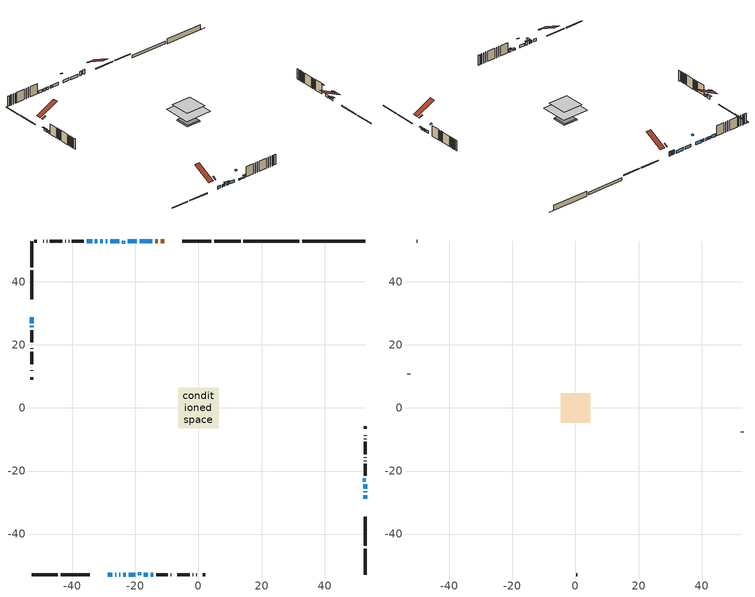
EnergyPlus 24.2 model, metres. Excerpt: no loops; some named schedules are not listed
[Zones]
conditioned space
 floor outside (Floor1 construction): -0.9,-0.9 -0.9,0.9 0.9,0.9 0.9,-0.9 z1.07
 floor adiabatic (Floor3 construction): -3.06,-3.06 -3.06,3.06 3.06,3.06 3.06,-3.06 z1.07
 floor adiabatic (AdiabaticFloorConstruction): -6.35,-6.35 -6.35,6.35 6.35,6.35 6.35,-6.35 z3.51
 floor foundation (Slab1 construction): -3.35,-3.35 -3.35,3.35 3.35,3.35 3.35,-3.35 z-1.37
 floor foundation (Slab2 construction): -3.06,-3.06 -3.06,3.06 3.06,3.06 3.06,-3.06 z-0.91
 wall outside (RimJoist1 construction): 13.35,53 4.98,53 / -53,-53 -44.64,-53 / -53,53 -53,44.64 / 53,-53 53,-44.64 z1.07:1.37
 wall outside (RimJoist2 construction): 4.06,53 -5.21,53 / -43.71,-53 -34.45,-53 / -53,43.71 -53,34.45 / 53,-43.71 53,-34.45 z1.07:1.37
 wall outside (AdiabaticWallConstruction 1): -10.91,53 -12,53 / -12.92,53 -13.75,53 z1.07:3.1
 wall outside (AdiabaticWallConstruction): 53,-28.74 53,-27.62 z1.07:1.93; -28.74,-53 -27.33,-53 / -26.4,-53 -26.1,-53 / 53,-26.7 53,-26.5 / 53,-25.57 53,-24.16 / -14.68,53 -18.61,53 / -19.53,53 -22.42,53 / -22.2,-53 -20.05,-53 / -53,26.04 -53,25.57 / -25.09,53 -27.98,53 / -28.9,53 -29.44,53 / -30.37,53 -31.16,53 / -32.09,53 -32.86,53 / -33.79,53 -35.49,53 z1.07:2.29; -53,28.74 -53,26.96 / -15.18,-53 -14.37,-53 z1.07:2.24; -25.17,-53 -24.86,-53 z1.07:2.75; -23.94,-53 -23.12,-53 z1.07:2.54; -17.43,-53 -16.11,-53 z1.07:1.5
 wall outside (Wall1 construction): -36.42,53 -40.17,53 / -13.44,-53 -9.7,-53 / -53,24.64 -53,20.89 / 53,-21.5 53,-17.75 z1.07:5.95
 wall outside (Wall2 construction): -41.1,53 -41.18,53 / -8.77,-53 -8.69,-53 / -53,19.96 -53,19.88 / 53,-16.82 53,-16.74 z1.07:5.95
 wall outside (Wall3 construction): -42.11,53 -42.23,53 / -7.76,-53 -7.63,-53 / -53,18.95 -53,18.83 / 53,-15.81 53,-15.69 z1.07:5.95
 wall outside (Wall4 construction): -43.16,53 -47.14,53 / -6.7,-53 -2.73,-53 / -53,17.9 -53,13.92 / 53,-14.76 53,-10.78 z1.07:5.95
 wall outside (Wall5 construction): -48.07,53 -48.16,53 / -1.8,-53 -1.7,-53 / -53,12.99 -53,12.9 / 53,-9.85 53,-9.76 z1.07:5.95
 wall outside (Wall6 construction): -49.09,53 -49.25,53 / -0.77,-53 -0.62,-53 / -53,11.97 -53,11.81 / 53,-8.83 53,-8.67 z1.07:5.95
 wall outside (Wall9 construction): -51.29,53 -52.07,53 / 1.42,-53 2.21,-53 / -53,9.77 -53,8.99 / 53,-6.63 53,-5.85 z1.07:5.95
 wall foundation (FoundationWall1 construction): 32.88,53,-1.37 32.88,53,1.07 50.5,53,1.07 50.5,53,-1.27 53,53,-1.27 53,53,-1.37
 wall foundation (FoundationWall2 construction): 31.96,53 14.28,53 z-0.91:0.29
 window (WindowConstruction): 53,-28.74 53,-27.63 z1.07:1.93
 window (WindowConstruction 6): -28.74,-53 -27.33,-53 z1.07:2.29
 window (WindowConstruction 7): -53,28.74 -53,26.96 z1.07:2.24
 window (WindowConstruction 15): -26.4,-53 -26.1,-53 z1.07:2.29
 window (WindowConstruction 16): -25.17,-53 -24.86,-53 z1.07:2.75
 window (WindowConstruction 8): 53,-26.7 53,-26.5 z1.07:2.29
 window (WindowConstruction 9): 53,-25.57 53,-24.16 z1.07:2.29
 window (WindowConstruction 10): -14.68,53 -18.61,53 z1.07:2.29
 window (WindowConstruction 11): -19.53,53 -22.42,53 z1.07:2.29
 window (WindowConstruction 12): -23.94,-53 -23.13,-53 z1.07:2.54
 window (WindowConstruction 13): -22.2,-53 -20.05,-53 z1.07:2.29
 window (WindowConstruction 14): -53,26.04 -53,25.57 z1.07:2.29
 window (WindowConstruction 17): -25.09,53 -27.97,53 z1.07:2.29
 window (WindowConstruction 18): -28.9,53 -29.44,53 z1.07:2.29
 window (WindowConstruction 1): -30.37,53 -31.16,53 z1.07:2.29
 window (WindowConstruction 2): -32.09,53 -32.86,53 z1.07:2.29
 window (WindowConstruction 3): -33.79,53 -35.49,53 z1.07:2.29
 window (WindowConstruction 4): -17.43,-53 -16.11,-53 z1.07:1.5
 window (WindowConstruction 5): -15.18,-53 -14.37,-53 z1.07:2.24
 door (Door): -10.91,53 -12,53 z1.07:3.1
 door (Door 1): -12.92,53 -13.75,53 z1.07:3.1
 ceiling adiabatic (AdiabaticFloorConstruction): 6.35,-6.35 6.35,6.35 -6.35,6.35 -6.35,-6.35 z3.51
 roof outside (Roof2 construction): -9.98,53,5.95 -9.98,51.44,6.73 -9.55,51.44,6.73 -9.55,53,5.95; -29.67,-53,5.95 -29.67,-51.44,6.73 -30.11,-51.44,6.73 -30.11,-53,5.95; -53,29.67,5.95 -51.44,29.67,6.73 -51.44,30.11,6.73 -53,30.11,5.95; 53,-29.67,5.95 51.44,-29.67,6.73 51.44,-30.11,6.73 53,-30.11,5.95
 roof outside (AdiabaticRoofConstruction): 53,-22.43,5.95 52.28,-22.43,6.31 52.28,-23.24,6.31 53,-23.24,5.95; -24.16,53,5.95 -24.16,52.28,6.31 -23.35,52.28,6.31 -23.35,53,5.95; -18.36,-53,5.95 -18.36,-52.32,6.29 -19.12,-52.32,6.29 -19.12,-53,5.95
 skylight (SkylightConstruction): 53,-22.43,5.95 52.28,-22.43,6.31 52.28,-23.23,6.31 53,-23.23,5.95
 skylight (SkylightConstruction 1): -24.16,53,5.95 -24.16,52.28,6.31 -23.35,52.28,6.31 -23.35,53,5.95
 skylight (SkylightConstruction 2): -18.36,-53,5.95 -18.36,-52.32,6.29 -19.12,-52.32,6.29 -19.12,-53,5.95
attic - vented
 floor to conditioned space (Floor2 construction Reversed): -4.69,-4.69 -4.69,4.69 4.69,4.69 4.69,-4.69 z5.95
 wall outside (Wall8 construction): -50.18,53 -50.36,53 / 0.31,-53 0.49,-53 / -53,10.88 -53,10.7 / 53,-7.74 53,-7.56 z1.07:5.95
 roof outside (Roof1 construction): -8.62,53,5.95 -8.62,44.12,10.39 -6.14,44.12,10.39 -6.14,53,5.95; -31.04,-53,5.95 -31.04,-44.12,10.39 -33.52,-44.12,10.39 -33.52,-53,5.95; -53,31.04,5.95 -44.12,31.04,10.39 -44.12,33.52,10.39 -53,33.52,5.95; 53,-31.04,5.95 44.12,-31.04,10.39 44.12,-33.52,10.39 53,-33.52,5.95
shading: 53,-27.33 53,-29.04 53.61,-29.04 53.61,-27.33 z2.23; -53,26.67 -53,29.04 -53.61,29.04 -53.61,26.67 z2.54; -24.57,-53 -25.47,-53 -25.47,-54.52 -24.57,-54.52 z3.05; -22.83,-53 -24.23,-53 -24.23,-53.3 -22.83,-53.3 z2.84; -15.96,-53 -17.58,-53 -17.58,-53.76 -15.96,-53.76 z1.65; -14.07,-53 -15.48,-53 -15.48,-53.3 -14.07,-53.3 z2.54
[Building]
Building 1: Terrain=Suburbs
[Site:Location]
Vancouver Intl AP_BC: Latitude {deg}=49.19; Longitude {deg}=-123.18; Time Zone {hr}=-8; Elevation {m}=4; Keep Site Location Information=Yes
[Site:GroundTemperature:Shallow]
8.06451, 6.96315, 6.87495, 7.3976, 9.49575, 11.5841, 13.3946, 14.5416, 14.639, 13.7062, 11.9418, 9.91751
[Site:WaterMainsTemperature]
Calculation Method=Schedule; Temperature Schedule=mains temperature schedule
[Material] Roughness=Rough; Thermal Absorptance=0.9
Name | Thickness {m} | Conductivity {W/m-K} | Density {kg/m3} | Specific Heat {J/kg-K} | Solar Absorptance | Visible Absorptance
asphalt or fiberglass shingles | 0.00635 | 0.162714 | 1121.4 | 1465.45 | 0.4 | 0.4
asphalt or fiberglass shingles 1 | 0.00635 | 0.162714 | 1121.4 | 1465.45 | 0.7 | 0.7
ceiling loosefill ins | 0.0846667 | 0.0480833 | 16.02 | 1046.75 | 0.7 | 0.7
ceiling stud and cavity | 0.1397 | 0.0930096 | 65.682 | 1177.47 | 0.7 | 0.7
concrete 4.0 in. | 0.1016 | 1.803125 | 2242.8 | 837.4 | 0.7 | 0.7
concrete 8.0 in. | 0.2032 | 1.803125 | 2242.8 | 837.4 | 0.7 | 0.7
door material | 0.04445 | 0.188738 | 512.64 | 1214.23 | 0.7 | 0.7
door material 1 | 0.04445 | 0.0451087 | 512.64 | 1214.23 | 0.7 | 0.7
exterior vertical ins | 0.0330777 | 0.029427 | 32.04 | 1214.23 | 0.7 | 0.7
exterior vertical ins 1 | 0.00139922 | 0.029427 | 32.04 | 1214.23 | 0.7 | 0.7
floor covering | 0.0127 | 0.0433444 | 54.468 | 1339.84 | 0.6 | 0.6
floor covering 1 | 0.0127 | 9.015625 | 54.468 | 1339.84 | 0.6 | 0.6
floor rigid ins; roof rigid ins | 0.051816 | 0.029427 | 32.04 | 1214.23 | 0.7 | 0.7
floor rigid ins 1; roof rigid ins 1; wall rigid ins | 0.512978 | 0.029427 | 32.04 | 1214.23 | 0.7 | 0.7
floor stud and cavity | 0.1397 | 0.095335 | 92.3553 | 1139.71 | 0.7 | 0.7
floor stud and cavity 1 | 0.0889 | 0.233522 | 50.32683 | 1063.81 | 0.7 | 0.7
floor stud and cavity 2 | 0.1397 | 1.75129 | 37.0049 | 1207.88 | 0.7 | 0.7
furniture material conditioned space 1 | 0.1524 | 0.115458 | 640.8 | 1214.23 | 0.6 | 0.6
gypsum board | 0.0127 | 0.160291 | 801 | 837.4 | 0.6 | 0.6
gypsum board 1 | 0.00254 | 0.160291 | 801 | 837.4 | 0.6 | 0.6
gypsum board 2 | 0.0127 | 0.160291 | 801 | 837.4 | 0.7 | 0.7
osb sheathing 0.5 in. | 0.0127 | 0.115458 | 512.64 | 1214.23 | 0.7 | 0.7
osb sheathing 0.75 in. | 0.01905 | 0.115458 | 512.64 | 1214.23 | 0.7 | 0.7
osb sheathing 2.0 in. | 0.0508 | 0.115458 | 512.64 | 1214.23 | 0.7 | 0.7
rim joist stud and cavity | 0.0508 | 0.0310022 | 125.044 | 1163.47 | 0.6 | 0.6
roof stud and cavity | 0.2032 | 0.185494 | 78.34581 | 1123.46 | 0.7 | 0.7
roof stud and cavity 1 | 0.18415 | 1.78687 | 37.0049 | 1207.88 | 0.6 | 0.6
wall stud and cavity | 0.1397 | 0.102505 | 139.0536 | 1170.24 | 0.7 | 0.7
wall stud and cavity 1 | 0.1397 | 0.233353 | 139.0536 | 1170.24 | 0.7 | 0.7
wall stud and cavity 2 | 0.1397 | 0.162248 | 139.0536 | 1170.24 | 0.7 | 0.7
wall stud and cavity 3 | 0.1397 | 0.10094 | 139.0536 | 1170.24 | 0.7 | 0.7
wall stud and cavity 4 | 0.1397 | 0.135622 | 139.0536 | 1170.24 | 0.7 | 0.7
wall stud and cavity 5 | 0.1397 | 0.14347 | 139.0536 | 1170.24 | 0.7 | 0.7
wall stud and cavity 6 | 0.0889 | 6.9971 | 50.32683 | 1063.81 | 0.6 | 0.6
wall stud and cavity 7 | 0.0889 | 0.49837 | 6.31874 | 1174.65 | 0.7 | 0.7
wall stud and cavity 8 | 0.0889 | 0.380278 | 52.3479 | 1209.89 | 0.7 | 0.7
wall stud and cavity 9 | 0.0889 | 0.391764 | 83.0341 | 1211.67 | 0.7 | 0.7
wood siding | 0.0254 | 0.102417 | 544.68 | 1172.36 | 0.4 | 0.4
wood siding 1 | 0.00254 | 0.102417 | 544.68 | 1172.36 | 0.4 | 0.4
wood siding 2; wood siding 3; wood siding 4 | 0.0254 | 0.102417 | 544.68 | 1172.36 | 0.7 | 0.7
[WindowMaterial:SimpleGlazingSystem]
Name | U-Factor {W/m2-K} | Solar Heat Gain Coefficient
SkylightMaterial | 3.31071 | 0.6895
SkylightMaterial 1 | 3.32257 | 0.6884
WindowMaterial | 2.759508 | 0.44
WindowMaterial 1 | 2.77257 | 0.64
WindowMaterial 10 | 2.7913 | 0.61
WindowMaterial 11 | 3.00026 | 0.58
WindowMaterial 12 | 3.071798 | 0.36
WindowMaterial 13 | 2.97981 | 0.59
WindowMaterial 14 | 2.76632 | 0.48
WindowMaterial 2 | 2.75326 | 0.42
WindowMaterial 3 | 2.78847 | 0.6
WindowMaterial 4 | 2.75269 | 0.59
WindowMaterial 5 | 2.78619 | 0.58
WindowMaterial 6 | 7.418307 | 0.5
WindowMaterial 7 | 2.790737 | 0.6
WindowMaterial 8 | 4.25339 | 0.68
WindowMaterial 9 | 2.75156 | 0.58
[Construction]
AdiabaticFloorConstruction: floor stud and cavity 2, floor rigid ins 1, osb sheathing 0.75 in., floor covering
AdiabaticRoofConstruction: asphalt or fiberglass shingles 1, roof rigid ins 1, osb sheathing 0.75 in., roof stud and cavity 1
AdiabaticWallConstruction: wood siding 3, wall rigid ins, wall stud and cavity 8, gypsum board
AdiabaticWallConstruction 1: wood siding 4, wall rigid ins, wall stud and cavity 8, gypsum board
Door: door material
Door 1: door material 1
Floor1 construction: floor stud and cavity, floor rigid ins, osb sheathing 0.75 in., floor covering
Floor2 construction Reversed: gypsum board, ceiling stud and cavity, ceiling loosefill ins
Floor3 construction: floor stud and cavity 1, floor covering 1
FoundationWall1 construction; FoundationWall2 construction: concrete 8.0 in., gypsum board 2
furniture construction conditioned space 1: furniture material conditioned space 1
PartitionWallConstruction: gypsum board, wall stud and cavity 9, gypsum board
RimJoist1 construction; RimJoist2 construction: wood siding 2, osb sheathing 2.0 in., rim joist stud and cavity
Roof1 construction: asphalt or fiberglass shingles
Roof2 construction: asphalt or fiberglass shingles, roof rigid ins, osb sheathing 0.75 in., roof stud and cavity, gypsum board
SkylightConstruction; SkylightConstruction 1: SkylightMaterial
SkylightConstruction 2: SkylightMaterial 1
Slab1 construction; Slab2 construction: concrete 4.0 in.
Wall1 construction: wood siding, osb sheathing 0.5 in., wall stud and cavity, gypsum board
Wall2 construction: wood siding, osb sheathing 0.5 in., wall stud and cavity 1, gypsum board
Wall3 construction: wood siding, osb sheathing 0.5 in., wall stud and cavity 2, gypsum board
Wall4 construction: wood siding, osb sheathing 0.5 in., wall stud and cavity 3, gypsum board
Wall5 construction: wood siding, osb sheathing 0.5 in., wall stud and cavity 4, gypsum board
Wall6 construction: wood siding, osb sheathing 0.5 in., wall stud and cavity 5, gypsum board
Wall8 construction: wood siding 1, wall stud and cavity 6
Wall9 construction: wood siding 1, wall stud and cavity 7, gypsum board 1
WindowConstruction: WindowMaterial
WindowConstruction 1: WindowMaterial 1
WindowConstruction 10: WindowMaterial 7
WindowConstruction 11: WindowMaterial 8
WindowConstruction 12: WindowMaterial 9
WindowConstruction 13: WindowMaterial 10
WindowConstruction 14; WindowConstruction 4: WindowMaterial 4
WindowConstruction 15: WindowMaterial 11
WindowConstruction 16: WindowMaterial 12
WindowConstruction 17: WindowMaterial 13
WindowConstruction 18: WindowMaterial 14
WindowConstruction 2; WindowConstruction 5: WindowMaterial 2
WindowConstruction 3; WindowConstruction 7: WindowMaterial 3
WindowConstruction 6; WindowConstruction 9: WindowMaterial 5
WindowConstruction 8: WindowMaterial 6
[Zone] Multiplier=1; Part of Total Floor Area=Yes
Name | Volume {m3}
attic - vented | 62.9303
conditioned space | 594.2
[Space]
Name | Zone | Volume {m3}
attic - vented 1 | attic - vented | 62.9303
conditioned space 1 | conditioned space | 594.2
[ZoneInfiltration:EffectiveLeakageArea]
infil attic - vented 1: Zone or Space=attic - vented 1; Schedule=Always On Discrete; Effective Air Leakage Area {cm2}=3642.59; Stack Coefficient=0.000647882; Wind Coefficient=1.71976e-05
[ZoneMixing]
whole house fan mix: Zone or Space=attic - vented; Schedule=Always On Continuous; Design Flow Rate Calculation Method=Flow/Zone; Design Flow Rate {m3/s}=0; Source Zone or Space=conditioned space
[SurfaceProperty:ExposedFoundationPerimeter] Exposed Perimeter Calculation Method=TotalExposedPerimeter
Name | Total Exposed Perimeter {m}
Slab1 | 20.117
Slab2 | 17.678
[InternalMass] Zone or ZoneList=conditioned space; Space or SpaceList=conditioned space 1
Name | Construction | Surface Area {m2}
furniture mass conditioned space 1 | furniture construction conditioned space 1 | 113.712
partition wall mass | PartitionWallConstruction | 246.93
[Lights]
interior lighting: Zone or ZoneList or Space or SpaceList=conditioned space 1; Schedule=interior lighting schedule; Design Level Calculation Method=LightingLevel; Lighting Level {W}=343.2; Return Air Fraction=0; Fraction Radiant=0.6; Fraction Visible=0.2; Fraction Replaceable=1
[People]
occupants: Zone or ZoneList or Space or SpaceList=conditioned space 1; Number of People Schedule=occupants schedule; Number of People Calculation Method=People; Number of People=3; Fraction Radiant=0.314171; Sensible Heat Fraction=0.56303; Activity Level Schedule=occupants activity schedule; Carbon Dioxide Generation Rate {m3/s-W}=0; Enable ASHRAE 55 Comfort Warnings=No; Mean Radiant Temperature Calculation Type=EnclosureAveraged
[ElectricEquipment] Zone or ZoneList or Space or SpaceList=conditioned space 1; Design Level Calculation Method=EquipmentLevel
Name | Schedule | Design Level {W} | Fraction Latent | Fraction Radiant | Fraction Lost
clothes dryer | clothes dryer schedule | 140.772 | 0.015 | 0.081 | 0.85
clothes washer | clothes washer schedule | 32.1985 | 0.03 | 0.162 | 0.7
cooking range | cooking range schedule | 215.147 | 0.08 | 0.432 | 0.2
dishwasher | dishwasher schedule | 66.8632 | 0.3 | 0.18 | 0.4
fridge | fridge schedule | 72.9452 | 0 | 0.6 | 0
mech vent bath fan 0 | mech vent bath fan 0 schedule | 25.1 | 0 | 0 | 1
mech vent bath fan 1 | mech vent bath fan 1 schedule | 25.1 | 0 | 0 | 1
mech vent house fan | mech vent house fan schedule | 0 | 0 | 0 | 1
mech vent house fan cfis | mech vent house fan cfis schedule | 0 | 0 | 0 | 0
mech vent range fan 0 | mech vent range fan 0 schedule | 57 | 0 | 0 | 1
misc plug loads | misc plug loads schedule | 494.7 | 0.045 | 0.513 | 0.1
whole house fan | Always On Discrete | 0 | 0 | 0 | 1
[OtherEquipment] Zone or ZoneList or Space or SpaceList=conditioned space 1; Design Level Calculation Method=EquipmentLevel
Name | Fuel Type | Schedule | Design Level {W} | Fraction Latent | Fraction Radiant | Fraction Lost
clothes dryer 1 | Electricity | clothes dryer schedule | 0 | 0.015 | 0.081 | 0.85
cooking range 1 | Electricity | cooking range schedule | 0 | 0.08 | 0.432 | 0.2
general water use latent | None | general water use schedule | 62.594 | 1 | 0 | 0
general water use sensible | None | general water use schedule | -61.6891 | 0 | 0.6 | 0
mech vent house fan latent load | None | Always On Discrete | 0 | 1 | 0 | 0
mech vent house fan sensible load | None | Always On Discrete | 0 | 0 | 0 | 0
water heater energy adjustment1 | NaturalGas | Always On Discrete | 0.01 | 0 | 0 | 1
[ZoneInfiltration:DesignFlowRate] Zone or ZoneList or Space or SpaceList=conditioned space 1; Schedule=Always On Discrete; Design Flow Rate Calculation Method=Flow/Zone; Design Flow Rate {m3/s}=0
infil flow; natural vent flow; whole house fan flow
[Foundation:Kiva] Initial Indoor Air Temperature {C}=18; Wall Depth Below Slab {m}=0.2032; Custom Block X Position 1 {m}=0.2159; Custom Block Z Position 1 {m}=0
Name | Wall Height Above Grade {m} | Custom Block Material Name 1 | Custom Block Depth 1 {m}
Foundation Kiva 1 | 1.06997 | exterior vertical ins | 2.43998
Foundation Kiva 2 | 0.289987 | exterior vertical ins 1 | 1.2
[Foundation:Kiva:Settings]
Soil Conductivity {W/m-K}=0.849921; Soil Density {kg/m3}=1842.3; Soil Specific Heat {J/kg-K}=418.7; Ground Solar Absorptivity=0.9; Ground Thermal Absorptivity=0.9; Ground Surface Roughness {m}=0.03; Far-Field Width {m}=40; Deep-Ground Boundary Condition=ZeroFlux; Deep-Ground Depth {m}=40; Minimum Cell Dimension {m}=0.2; Maximum Cell Growth Coefficient=3; Simulation Timestep=Timestep
[Exterior:Lights]
exterior lighting: Schedule=exterior lighting schedule; Design Level {W}=75.6
[Schedule:Constant]
Name | Hourly Value
Always On Continuous; mech vent house fan schedule; mech vent house fan cfis schedule; Always On Discrete | 1
occupants activity schedule | 117.228
fridge schedule | 0
[Schedule:Week:Daily]
interior lighting schedule Week Rule - Jan1-Jan27: interior lighting schedule day, interior lighting schedule day, interior lighting schedule day, interior lighting schedule day, interior lighting schedule day, interior lighting schedule day, interior lighting schedule day, interior lighting schedule default day, interior lighting schedule default day, interior lighting schedule default day, interior lighting schedule default day, interior lighting schedule default day
interior lighting schedule Week Rule - Jan28-Feb3: interior lighting schedule day, interior lighting schedule day, interior lighting schedule day, interior lighting schedule day, interior lighting schedule day 1, interior lighting schedule day 1, interior lighting schedule day 1, interior lighting schedule default day, interior lighting schedule default day, interior lighting schedule default day, interior lighting schedule default day, interior lighting schedule default day
interior lighting schedule Week Rule - Feb4-Feb24: interior lighting schedule day 1, interior lighting schedule day 1, interior lighting schedule day 1, interior lighting schedule day 1, interior lighting schedule day 1, interior lighting schedule day 1, interior lighting schedule day 1, interior lighting schedule default day, interior lighting schedule default day, interior lighting schedule default day, interior lighting schedule default day, interior lighting schedule default day
interior lighting schedule Week Rule - Feb25-Mar3: interior lighting schedule day 1, interior lighting schedule day 1, interior lighting schedule day 1, interior lighting schedule day 1, interior lighting schedule day 2, interior lighting schedule day 2, interior lighting schedule day 2, interior lighting schedule default day, interior lighting schedule default day, interior lighting schedule default day, interior lighting schedule default day, interior lighting schedule default day
interior lighting schedule Week Rule - Mar4-Mar31: interior lighting schedule day 2, interior lighting schedule day 2, interior lighting schedule day 2, interior lighting schedule day 2, interior lighting schedule day 2, interior lighting schedule day 2, interior lighting schedule day 2, interior lighting schedule default day, interior lighting schedule default day, interior lighting schedule default day, interior lighting schedule default day, interior lighting schedule default day
interior lighting schedule Week Rule - Apr1-Apr28: interior lighting schedule day 3, interior lighting schedule day 3, interior lighting schedule day 3, interior lighting schedule day 3, interior lighting schedule day 3, interior lighting schedule day 3, interior lighting schedule day 3, interior lighting schedule default day, interior lighting schedule default day, interior lighting schedule default day, interior lighting schedule default day, interior lighting schedule default day
interior lighting schedule Week Rule - Apr29-May5: interior lighting schedule day 3, interior lighting schedule day 3, interior lighting schedule day 4, interior lighting schedule day 4, interior lighting schedule day 4, interior lighting schedule day 4, interior lighting schedule day 4, interior lighting schedule default day, interior lighting schedule default day, interior lighting schedule default day, interior lighting schedule default day, interior lighting schedule default day
interior lighting schedule Week Rule - May6-May26: interior lighting schedule day 4, interior lighting schedule day 4, interior lighting schedule day 4, interior lighting schedule day 4, interior lighting schedule day 4, interior lighting schedule day 4, interior lighting schedule day 4, interior lighting schedule default day, interior lighting schedule default day, interior lighting schedule default day, interior lighting schedule default day, interior lighting schedule default day
interior lighting schedule Week Rule - May27-Jun2: interior lighting schedule day 4, interior lighting schedule day 4, interior lighting schedule day 4, interior lighting schedule day 4, interior lighting schedule day 4, interior lighting schedule day 5, interior lighting schedule day 5, interior lighting schedule default day, interior lighting schedule default day, interior lighting schedule default day, interior lighting schedule default day, interior lighting schedule default day
interior lighting schedule Week Rule - Jun3-Jun30: interior lighting schedule day 5, interior lighting schedule day 5, interior lighting schedule day 5, interior lighting schedule day 5, interior lighting schedule day 5, interior lighting schedule day 5, interior lighting schedule day 5, interior lighting schedule default day, interior lighting schedule default day, interior lighting schedule default day, interior lighting schedule default day, interior lighting schedule default day
interior lighting schedule Week Rule - Jul1-Jul28: interior lighting schedule day 6, interior lighting schedule day 6, interior lighting schedule day 6, interior lighting schedule day 6, interior lighting schedule day 6, interior lighting schedule day 6, interior lighting schedule day 6, interior lighting schedule default day, interior lighting schedule default day, interior lighting schedule default day, interior lighting schedule default day, interior lighting schedule default day
interior lighting schedule Week Rule - Jul29-Aug4: interior lighting schedule day 6, interior lighting schedule day 6, interior lighting schedule day 6, interior lighting schedule day 7, interior lighting schedule day 7, interior lighting schedule day 7, interior lighting schedule day 7, interior lighting schedule default day, interior lighting schedule default day, interior lighting schedule default day, interior lighting schedule default day, interior lighting schedule default day
interior lighting schedule Week Rule - Aug5-Aug25: interior lighting schedule day 7, interior lighting schedule day 7, interior lighting schedule day 7, interior lighting schedule day 7, interior lighting schedule day 7, interior lighting schedule day 7, interior lighting schedule day 7, interior lighting schedule default day, interior lighting schedule default day, interior lighting schedule default day, interior lighting schedule default day, interior lighting schedule default day
interior lighting schedule Week Rule - Aug26-Sep1: interior lighting schedule day 7, interior lighting schedule day 7, interior lighting schedule day 7, interior lighting schedule day 7, interior lighting schedule day 7, interior lighting schedule day 7, interior lighting schedule day 8, interior lighting schedule default day, interior lighting schedule default day, interior lighting schedule default day, interior lighting schedule default day, interior lighting schedule default day
interior lighting schedule Week Rule - Sep2-Sep29: interior lighting schedule day 8, interior lighting schedule day 8, interior lighting schedule day 8, interior lighting schedule day 8, interior lighting schedule day 8, interior lighting schedule day 8, interior lighting schedule day 8, interior lighting schedule default day, interior lighting schedule default day, interior lighting schedule default day, interior lighting schedule default day, interior lighting schedule default day
interior lighting schedule Week Rule - Sep30-Oct6: interior lighting schedule day 8, interior lighting schedule day 9, interior lighting schedule day 9, interior lighting schedule day 9, interior lighting schedule day 9, interior lighting schedule day 9, interior lighting schedule day 9, interior lighting schedule default day, interior lighting schedule default day, interior lighting schedule default day, interior lighting schedule default day, interior lighting schedule default day
interior lighting schedule Week Rule - Oct7-Oct27: interior lighting schedule day 9, interior lighting schedule day 9, interior lighting schedule day 9, interior lighting schedule day 9, interior lighting schedule day 9, interior lighting schedule day 9, interior lighting schedule day 9, interior lighting schedule default day, interior lighting schedule default day, interior lighting schedule default day, interior lighting schedule default day, interior lighting schedule default day
interior lighting schedule Week Rule - Oct28-Nov3: interior lighting schedule day 9, interior lighting schedule day 9, interior lighting schedule day 9, interior lighting schedule day 9, interior lighting schedule day 10, interior lighting schedule day 10, interior lighting schedule day 10, interior lighting schedule default day, interior lighting schedule default day, interior lighting schedule default day, interior lighting schedule default day, interior lighting schedule default day
interior lighting schedule Week Rule - Nov4-Nov24: interior lighting schedule day 10, interior lighting schedule day 10, interior lighting schedule day 10, interior lighting schedule day 10, interior lighting schedule day 10, interior lighting schedule day 10, interior lighting schedule day 10, interior lighting schedule default day, interior lighting schedule default day, interior lighting schedule default day, interior lighting schedule default day, interior lighting schedule default day
interior lighting schedule Week Rule - Nov25-Dec1: interior lighting schedule day 10, interior lighting schedule day 10, interior lighting schedule day 10, interior lighting schedule day 10, interior lighting schedule day 10, interior lighting schedule day 10, interior lighting schedule day 11, interior lighting schedule default day, interior lighting schedule default day, interior lighting schedule default day, interior lighting schedule default day, interior lighting schedule default day
interior lighting schedule Week Rule - Dec2-Dec31: interior lighting schedule day 11, interior lighting schedule day 11, interior lighting schedule day 11, interior lighting schedule day 11, interior lighting schedule day 11, interior lighting schedule day 11, interior lighting schedule day 11, interior lighting schedule default day, interior lighting schedule default day, interior lighting schedule default day, interior lighting schedule default day, interior lighting schedule default day
occupants schedule Week Rule - Jan1-Dec31: occupants schedule day, occupants schedule day, occupants schedule day, occupants schedule day, occupants schedule day, occupants schedule day, occupants schedule day, occupants schedule default day, occupants schedule default day, occupants schedule default day, occupants schedule default day, occupants schedule default day
clothes dryer schedule Week Rule - Jan1-Dec31: clothes dryer schedule day, clothes dryer schedule day, clothes dryer schedule day, clothes dryer schedule day, clothes dryer schedule day, clothes dryer schedule day, clothes dryer schedule day, clothes dryer schedule default day, clothes dryer schedule default day, clothes dryer schedule default day, clothes dryer schedule default day, clothes dryer schedule default day
clothes washer schedule Week Rule - Jan1-Dec31: clothes washer schedule day, clothes washer schedule day, clothes washer schedule day, clothes washer schedule day, clothes washer schedule day, clothes washer schedule day, clothes washer schedule day, clothes washer schedule default day, clothes washer schedule default day, clothes washer schedule default day, clothes washer schedule default day, clothes washer schedule default day
cooking range schedule Week Rule - Jan1-Dec31: cooking range schedule day, cooking range schedule day, cooking range schedule day, cooking range schedule day, cooking range schedule day, cooking range schedule day, cooking range schedule day, cooking range schedule default day, cooking range schedule default day, cooking range schedule default day, cooking range schedule default day, cooking range schedule default day
dishwasher schedule Week Rule - Jan1-Dec31: dishwasher schedule day, dishwasher schedule day, dishwasher schedule day, dishwasher schedule day, dishwasher schedule day, dishwasher schedule day, dishwasher schedule day, dishwasher schedule default day, dishwasher schedule default day, dishwasher schedule default day, dishwasher schedule default day, dishwasher schedule default day
mech vent bath fan 0 schedule Week Rule - Jan1-Dec31: mech vent bath fan 0 schedule day, mech vent bath fan 0 schedule day, mech vent bath fan 0 schedule day, mech vent bath fan 0 schedule day, mech vent bath fan 0 schedule day, mech vent bath fan 0 schedule day, mech vent bath fan 0 schedule day, mech vent bath fan 0 schedule default day, mech vent bath fan 0 schedule default day, mech vent bath fan 0 schedule default day, mech vent bath fan 0 schedule default day, mech vent bath fan 0 schedule default day
mech vent bath fan 1 schedule Week Rule - Jan1-Dec31: mech vent bath fan 1 schedule day, mech vent bath fan 1 schedule day, mech vent bath fan 1 schedule day, mech vent bath fan 1 schedule day, mech vent bath fan 1 schedule day, mech vent bath fan 1 schedule day, mech vent bath fan 1 schedule day, mech vent bath fan 1 schedule default day, mech vent bath fan 1 schedule default day, mech vent bath fan 1 schedule default day, mech vent bath fan 1 schedule default day, mech vent bath fan 1 schedule default day
mech vent range fan 0 schedule Week Rule - Jan1-Dec31: mech vent range fan 0 schedule day, mech vent range fan 0 schedule day, mech vent range fan 0 schedule day, mech vent range fan 0 schedule day, mech vent range fan 0 schedule day, mech vent range fan 0 schedule day, mech vent range fan 0 schedule day, mech vent range fan 0 schedule default day, mech vent range fan 0 schedule default day, mech vent range fan 0 schedule default day, mech vent range fan 0 schedule default day, mech vent range fan 0 schedule default day
misc plug loads schedule Week Rule - Jan1-Dec31: misc plug loads schedule day, misc plug loads schedule day, misc plug loads schedule day, misc plug loads schedule day, misc plug loads schedule day, misc plug loads schedule day, misc plug loads schedule day, misc plug loads schedule default day, misc plug loads schedule default day, misc plug loads schedule default day, misc plug loads schedule default day, misc plug loads schedule default day
general water use schedule Week Rule - Jan1-Dec31: general water use schedule day, general water use schedule day, general water use schedule day, general water use schedule day, general water use schedule day, general water use schedule day, general water use schedule day, general water use schedule default day, general water use schedule default day, general water use schedule default day, general water use schedule default day, general water use schedule default day
exterior lighting schedule Week Rule - Jan1-Jan27: exterior lighting schedule day, exterior lighting schedule day, exterior lighting schedule day, exterior lighting schedule day, exterior lighting schedule day, exterior lighting schedule day, exterior lighting schedule day, exterior lighting schedule default day, exterior lighting schedule default day, exterior lighting schedule default day, exterior lighting schedule default day, exterior lighting schedule default day
[Schedule:Year]
interior lighting schedule: interior lighting schedule Week Rule - Jan1-Jan27, 1, 1, 1, 27, interior lighting schedule Week Rule - Jan28-Feb3, 1, 28, 2, 3, interior lighting schedule Week Rule - Feb4-Feb24, 2, 4, 2, 24, interior lighting schedule Week Rule - Feb25-Mar3, 2, 25, 3, 3, interior lighting schedule Week Rule - Mar4-Mar31, 3, 4, 3, 31, interior lighting schedule Week Rule - Apr1-Apr28, 4, 1, 4, 28, interior lighting schedule Week Rule - Apr29-May5, 4, 29, 5, 5, interior lighting schedule Week Rule - May6-May26, 5, 6, 5, 26, interior lighting schedule Week Rule - May27-Jun2, 5, 27, 6, 2, interior lighting schedule Week Rule - Jun3-Jun30, 6, 3, 6, 30, interior lighting schedule Week Rule - Jul1-Jul28, 7, 1, 7, 28, interior lighting schedule Week Rule - Jul29-Aug4, 7, 29, 8, 4, interior lighting schedule Week Rule - Aug5-Aug25, 8, 5, 8, 25, interior lighting schedule Week Rule - Aug26-Sep1, 8, 26, 9, 1, interior lighting schedule Week Rule - Sep2-Sep29, 9, 2, 9, 29, interior lighting schedule Week Rule - Sep30-Oct6, 9, 30, 10, 6, interior lighting schedule Week Rule - Oct7-Oct27, 10, 7, 10, 27, interior lighting schedule Week Rule - Oct28-Nov3, 10, 28, 11, 3, interior lighting schedule Week Rule - Nov4-Nov24, 11, 4, 11, 24, interior lighting schedule Week Rule - Nov25-Dec1, 11, 25, 12, 1, interior lighting schedule Week Rule - Dec2-Dec31, 12, 2, 12, 31
occupants schedule: occupants schedule Week Rule - Jan1-Dec31, 1, 1, 12, 31
clothes dryer schedule: clothes dryer schedule Week Rule - Jan1-Dec31, 1, 1, 12, 31
clothes washer schedule: clothes washer schedule Week Rule - Jan1-Dec31, 1, 1, 12, 31
cooking range schedule: cooking range schedule Week Rule - Jan1-Dec31, 1, 1, 12, 31
dishwasher schedule: dishwasher schedule Week Rule - Jan1-Dec31, 1, 1, 12, 31
mech vent bath fan 0 schedule: mech vent bath fan 0 schedule Week Rule - Jan1-Dec31, 1, 1, 12, 31
mech vent bath fan 1 schedule: mech vent bath fan 1 schedule Week Rule - Jan1-Dec31, 1, 1, 12, 31
mech vent range fan 0 schedule: mech vent range fan 0 schedule Week Rule - Jan1-Dec31, 1, 1, 12, 31
misc plug loads schedule: misc plug loads schedule Week Rule - Jan1-Dec31, 1, 1, 12, 31
general water use schedule: general water use schedule Week Rule - Jan1-Dec31, 1, 1, 12, 31
exterior lighting schedule: exterior lighting schedule Week Rule - Jan1-Jan27, 1, 1, 1, 27, exterior lighting schedule Week Rule - Jan28-Feb3, 1, 28, 2, 3, exterior lighting schedule Week Rule - Feb4-Feb24, 2, 4, 2, 24, exterior lighting schedule Week Rule - Feb25-Mar3, 2, 25, 3, 3, exterior lighting schedule Week Rule - Mar4-Mar31, 3, 4, 3, 31, exterior lighting schedule Week Rule - Apr1-Apr28, 4, 1, 4, 28, exterior lighting schedule Week Rule - Apr29-May5, 4, 29, 5, 5, exterior lighting schedule Week Rule - May6-May26, 5, 6, 5, 26, exterior lighting schedule Week Rule - May27-Jun2, 5, 27, 6, 2, exterior lighting schedule Week Rule - Jun3-Jun30, 6, 3, 6, 30, exterior lighting schedule Week Rule - Jul1-Jul28, 7, 1, 7, 28, exterior lighting schedule Week Rule - Jul29-Aug4, 7, 29, 8, 4, exterior lighting schedule Week Rule - Aug5-Aug25, 8, 5, 8, 25, exterior lighting schedule Week Rule - Aug26-Sep1, 8, 26, 9, 1, exterior lighting schedule Week Rule - Sep2-Sep29, 9, 2, 9, 29, exterior lighting schedule Week Rule - Sep30-Oct6, 9, 30, 10, 6, exterior lighting schedule Week Rule - Oct7-Oct27, 10, 7, 10, 27, exterior lighting schedule Week Rule - Oct28-Nov3, 10, 28, 11, 3, exterior lighting schedule Week Rule - Nov4-Nov24, 11, 4, 11, 24, exterior lighting schedule Week Rule - Nov25-Dec1, 11, 25, 12, 1, exterior lighting schedule Week Rule - Dec2-Dec31, 12, 2, 12, 31
[Schedule:Compact]
mains temperature schedule: Through: 01/01, For: AllDays, Until: 24:00, 11.375, Through: 01/02, For: AllDays, Until: 24:00, 11.3367, Through: 01/03, For: AllDays, Until: 24:00, 11.2994, Through: 01/04, For: AllDays, Until: 24:00, 11.2628, Through: 01/05, For: AllDays, Until: 24:00, 11.2267, Through: 01/06, For: AllDays, Until: 24:00, 11.1917, Through: 01/07, For: AllDays, Until: 24:00, 11.1578, Through: 01/08, For: AllDays, Until: 24:00, 11.1244, Through: 01/09, For: AllDays, Until: 24:00, 11.0917, Through: 01/10, For: AllDays, Until: 24:00, 11.06, Through: 01/11, For: AllDays, Until: 24:00, 11.0289, Through: 01/12, For: AllDays, Until: 24:00, 10.9989, Through: 01/13, For: AllDays, Until: 24:00, 10.97, Through: 01/14, For: AllDays, Until: 24:00, 10.9417, Through: 01/15, For: AllDays, Until: 24:00, 10.9139, Through: 01/16, For: AllDays, Until: 24:00, 10.8878, Through: 01/17, For: AllDays, Until: 24:00, 10.8622, Through: 01/18, For: AllDays, Until: 24:00, 10.8372, Through: 01/19, For: AllDays, Until: 24:00, 10.8133, Through: 01/20, For: AllDays, Until: 24:00, 10.7906, Through: 01/21, For: AllDays, Until: 24:00, 10.7683, Through: 01/22, For: AllDays, Until: 24:00, 10.7478, Through: 01/23, For: AllDays, Until: 24:00, 10.7272, Through: 01/24, For: AllDays, Until: 24:00, 10.7083, Through: 01/25, For: AllDays, Until: 24:00, 10.69, Through: 01/26, For: AllDays, Until: 24:00, 10.6728, Through: 01/27, For: AllDays, Until: 24:00, 10.6567, Through: 01/28, For: AllDays, Until: 24:00, 10.6411, Through: 01/29, For: AllDays, Until: 24:00, 10.6267, Through: 01/30, For: AllDays, Until: 24:00, 10.6133, Through: 01/31, For: AllDays, Until: 24:00, 10.6011, Through: 02/01, For: AllDays, Until: 24:00, 10.59, Through: 02/02, For: AllDays, Until: 24:00, 10.5794, Through: 02/03, For: AllDays, Until: 24:00, 10.57, Through: 02/04, For: AllDays, Until: 24:00, 10.5617, Through: 02/05, For: AllDays, Until: 24:00, 10.5539, Through: 02/06, For: AllDays, Until: 24:00, 10.5478, Through: 02/07, For: AllDays, Until: 24:00, 10.5422, Through: 02/08, For: AllDays, Until: 24:00, 10.5378, Through: 02/09, For: AllDays, Until: 24:00, 10.5339, Through: 02/10, For: AllDays, Until: 24:00, 10.5317, Through: 02/11, For: AllDays, Until: 24:00, 10.53, Through: 02/12, For: AllDays, Until: 24:00, 10.53, Through: 02/13, For: AllDays, Until: 24:00, 10.5306, Through: 02/14, For: AllDays, Until: 24:00, 10.5317, Through: 02/15, For: AllDays, Until: 24:00, 10.5344, Through: 02/16, For: AllDays, Until: 24:00, 10.5378, Through: 02/17, For: AllDays, Until: 24:00, 10.5428, Through: 02/18, For: AllDays, Until: 24:00, 10.5483, Through: 02/19, For: AllDays, Until: 24:00, 10.5544, Through: 02/20, For: AllDays, Until: 24:00, 10.5622, Through: 02/21, For: AllDays, Until: 24:00, 10.5706, Through: 02/22, For: AllDays, Until: 24:00, 10.5806, Through: 02/23, For: AllDays, Until: 24:00, 10.5911, Through: 02/24, For: AllDays, Until: 24:00, 10.6022, Through: 02/25, For: AllDays, Until: 24:00, 10.615, Through: 02/26, For: AllDays, Until: 24:00, 10.6283, Through: 02/27, For: AllDays, Until: 24:00, 10.6428, Through: 02/28, For: AllDays, Until: 24:00, 10.6583, Through: 03/01, For: AllDays, Until: 24:00, 10.6744, Through: 03/02, For: AllDays, Until: 24:00, 10.6917, Through: 03/03, For: AllDays, Until: 24:00, 10.71, Through: 03/04, For: AllDays, Until: 24:00, 10.7294, Through: 03/05, For: AllDays, Until: 24:00, 10.7494, Through: 03/06, For: AllDays, Until: 24:00, 10.7706, Through: 03/07, For: AllDays, Until: 24:00, 10.7928, Through: 03/08, For: AllDays, Until: 24:00, 10.8161, Through: 03/09, For: AllDays, Until: 24:00, 10.84, Through: 03/10, For: AllDays, Until: 24:00, 10.8644, Through: 03/11, For: AllDays, Until: 24:00, 10.8906, Through: 03/12, For: AllDays, Until: 24:00, 10.9167, Through: 03/13, For: AllDays, Until: 24:00, 10.9444, Through: 03/14, For: AllDays, Until: 24:00, 10.9728, Through: 03/15, For: AllDays, Until: 24:00, 11.0022, Through: 03/16, For: AllDays, Until: 24:00, 11.0322, Through: 03/17, For: AllDays, Until: 24:00, 11.0633, Through: 03/18, For: AllDays, Until: 24:00, 11.095, Through: 03/19, For: AllDays, Until: 24:00, 11.1278, Through: 03/20, For: AllDays, Until: 24:00, 11.1611, Through: 03/21, For: AllDays, Until: 24:00, 11.1956, Through: 03/22, For: AllDays, Until: 24:00, 11.2306, Through: 03/23, For: AllDays, Until: 24:00, 11.2667, Through: 03/24, For: AllDays, Until: 24:00, 11.3033, Through: 03/25, For: AllDays, Until: 24:00, 11.3406, Through: 03/26, For: AllDays, Until: 24:00, 11.3789, Through: 03/27, For: AllDays, Until: 24:00, 11.4178, Through: 03/28, For: AllDays, Until: 24:00, 11.4572, Through: 03/29, For: AllDays, Until: 24:00, 11.4978, Through: 03/30, For: AllDays, Until: 24:00, 11.5389, Through: 03/31, For: AllDays, Until: 24:00, 11.5811, Through: 04/01, For: AllDays, Until: 24:00, 11.6233, Through: 04/02, For: AllDays, Until: 24:00, 11.6667, Through: 04/03, For: AllDays, Until: 24:00, 11.7106, Through: 04/04, For: AllDays, Until: 24:00, 11.755, Through: 04/05, For: AllDays, Until: 24:00, 11.8006, Through: 04/06, For: AllDays, Until: 24:00, 11.8461, Through: 04/07, For: AllDays, Until: 24:00, 11.8928, Through: 04/08, For: AllDays, Until: 24:00, 11.9394, Through: 04/09, For: AllDays, Until: 24:00, 11.9872, Through: 04/10, For: AllDays, Until: 24:00, 12.0356, Through: 04/11, For: AllDays, Until: 24:00, 12.0844, Through: 04/12, For: AllDays, Until: 24:00, 12.1333, Through: 04/13, For: AllDays, Until: 24:00, 12.1833, Through: 04/14, For: AllDays, Until: 24:00, 12.2339, Through: 04/15, For: AllDays, Until: 24:00, 12.2844, Through: 04/16, For: AllDays, Until: 24:00, 12.3361, Through: 04/17, For: AllDays, Until: 24:00, 12.3878, Through: 04/18, For: AllDays, Until: 24:00, 12.44, Through: 04/19, For: AllDays, Until: 24:00, 12.4928, Through: 04/20, For: AllDays, Until: 24:00, 12.5456, Through: 04/21, For: AllDays, Until: 24:00, 12.5994, Through: 04/22, For: AllDays, Until: 24:00, 12.6533, Through: 04/23, For: AllDays, Until: 24:00, 12.7072, Through: 04/24, For: AllDays, Until: 24:00, 12.7622, Through: 04/25, For: AllDays, Until: 24:00, 12.8172, Through: 04/26, For: AllDays, Until: 24:00, 12.8722, Through: 04/27, For: AllDays, Until: 24:00, 12.9278, Through: 04/28, For: AllDays, Until: 24:00, 12.9839, Through: 04/29, For: AllDays, Until: 24:00, 13.04, Through: 04/30, For: AllDays, Until: 24:00, 13.0961, Through: 05/01, For: AllDays, Until: 24:00, 13.1533, Through: 05/02, For: AllDays, Until: 24:00, 13.21, Through: 05/03, For: AllDays, Until: 24:00, 13.2672, Through: 05/04, For: AllDays, Until: 24:00, 13.3244, Through: 05/05, For: AllDays, Until: 24:00, 13.3817, Through: 05/06, For: AllDays, Until: 24:00, 13.4394, Through: 05/07, For: AllDays, Until: 24:00, 13.4972, Through: 05/08, For: AllDays, Until: 24:00, 13.555, Through: 05/09, For: AllDays, Until: 24:00, 13.6133, Through: 05/10, For: AllDays, Until: 24:00, 13.6711, Through: 05/11, For: AllDays, Until: 24:00, 13.7294, Through: 05/12, For: AllDays, Until: 24:00, 13.7878, Through: 05/13, For: AllDays, Until: 24:00, 13.8461, Through: 05/14, For: AllDays, Until: 24:00, 13.9044, Through: 05/15, For: AllDays, Until: 24:00, 13.9628, Through: 05/16, For: AllDays, Until: 24:00, 14.0211, Through: 05/17, For: AllDays, Until: 24:00, 14.0789, Through: 05/18, For: AllDays, Until: 24:00, 14.1372, Through: 05/19, For: AllDays, Until: 24:00, 14.1956, Through: 05/20, For: AllDays, Until: 24:00, 14.2533, Through: 05/21, For: AllDays, Until: 24:00, 14.3117, Through: 05/22, For: AllDays, Until: 24:00, 14.3694, Through: 05/23, For: AllDays, Until: 24:00, 14.4272, Through: 05/24, For: AllDays, Until: 24:00, 14.4844, Through: 05/25, For: AllDays, Until: 24:00, 14.5422, Through: 05/26, For: AllDays, Until: 24:00, 14.5994, Through: 05/27, For: AllDays, Until: 24:00, 14.6561, Through: 05/28, For: AllDays, Until: 24:00, 14.7128, Through: 05/29, For: AllDays, Until: 24:00, 14.7694, Through: 05/30, For: AllDays, Until: 24:00, 14.8261, Through: 05/31, For: AllDays, Until: 24:00, 14.8817, Through: 06/01, For: AllDays, Until: 24:00, 14.9378, Through: 06/02, For: AllDays, Until: 24:00, 14.9933, Through: 06/03, For: AllDays, Until: 24:00, 15.0483, Through: 06/04, For: AllDays, Until: 24:00, 15.1028, Through: 06/05, For: AllDays, Until: 24:00, 15.1572, Through: 06/06, For: AllDays, Until: 24:00, 15.2117, Through: 06/07, For: AllDays, Until: 24:00, 15.265, Through: 06/08, For: AllDays, Until: 24:00, 15.3183, Through: 06/09, For: AllDays, Until: 24:00, 15.3711, Through: 06/10, For: AllDays, Until: 24:00, 15.4239, Through: 06/11, For: AllDays, Until: 24:00, 15.4756, Through: 06/12, For: AllDays, Until: 24:00, 15.5272, Through: 06/13, For: AllDays, Until: 24:00, 15.5783, Through: 06/14, For: AllDays, Until: 24:00, 15.6289, Through: 06/15, For: AllDays, Until: 24:00, 15.6789, Through: 06/16, For: AllDays, Until: 24:00, 15.7283, Through: 06/17, For: AllDays, Until: 24:00, 15.7772, Through: 06/18, For: AllDays, Until: 24:00, 15.8261, Through: 06/19, For: AllDays, Until: 24:00, 15.8739, Through: 06/20, For: AllDays, Until: 24:00, 15.9211, Through: 06/21, For: AllDays, Until: 24:00, 15.9678, Through: 06/22, For: AllDays, Until: 24:00, 16.0139, Through: 06/23, For: AllDays, Until: 24:00, 16.0594, Through: 06/24, For: AllDays, Until: 24:00, 16.1044, Through: 06/25, For: AllDays, Until: 24:00, 16.1483, Through: 06/26, For: AllDays, Until: 24:00, 16.1922, Through: 06/27, For: AllDays, Until: 24:00, 16.235, Through: 06/28, For: AllDays, Until: 24:00, 16.2772, Through: 06/29, For: AllDays, Until: 24:00, 16.3183, Through: 06/30, For: AllDays, Until: 24:00, 16.3594, Through: 07/01, For: AllDays, Until: 24:00, 16.3994, Through: 07/02, For: AllDays, Until: 24:00, 16.4389, Through: 07/03, For: AllDays, Until: 24:00, 16.4772, Through: 07/04, For: AllDays, Until: 24:00, 16.515, Through: 07/05, For: AllDays, Until: 24:00, 16.5522, Through: 07/06, For: AllDays, Until: 24:00, 16.5883, Through: 07/07, For: AllDays, Until: 24:00, 16.6239, Through: 07/08, For: AllDays, Until: 24:00, 16.6583, Through: 07/09, For: AllDays, Until: 24:00, 16.6922, Through: 07/10, For: AllDays, Until: 24:00, 16.7256, Through: 07/11, For: AllDays, Until: 24:00, 16.7578, Through: 07/12, For: AllDays, Until: 24:00, 16.7889, Through: 07/13, For: AllDays, Until: 24:00, 16.8194, Through: 07/14, For: AllDays, Until: 24:00, 16.8489, Through: 07/15, For: AllDays, Until: 24:00, 16.8778, Through: 07/16, For: AllDays, Until: 24:00, 16.9056, Through: 07/17, For: AllDays, Until: 24:00, 16.9328, Through: 07/18, For: AllDays, Until: 24:00, 16.9589, Through: 07/19, For: AllDays, Until: 24:00, 16.9839, Through: 07/20, For: AllDays, Until: 24:00, 17.0083, Through: 07/21, For: AllDays, Until: 24:00, 17.0317, Through: 07/22, For: AllDays, Until: 24:00, 17.0544, Through: 07/23, For: AllDays, Until: 24:00, 17.0761, Through: 07/24, For: AllDays, Until: 24:00, 17.0967, Through: 07/25, For: AllDays, Until: 24:00, 17.1161, Through: 07/26, For: AllDays, Until: 24:00, 17.135, Through: 07/27, For: AllDays, Until: 24:00, 17.1528, Through: 07/28, For: AllDays, Until: 24:00, 17.1694, Through: 07/29, For: AllDays, Until: 24:00, 17.1856, Through: 07/30, For: AllDays, Until: 24:00, 17.2, Through: 07/31, For: AllDays, Until: 24:00, 17.2144, Through: 08/01, For: AllDays, Until: 24:00, 17.2272, Through: 08/02, For: AllDays, Until: 24:00, 17.2389, Through: 08/03, For: AllDays, Until: 24:00, 17.25, Through: 08/04, For: AllDays, Until: 24:00, 17.26, Through: 08/05, For: AllDays, Until: 24:00, 17.2689, Through: 08/06, For: AllDays, Until: 24:00, 17.2772, Through: 08/07, For: AllDays, Until: 24:00, 17.2839, Through: 08/08, For: AllDays, Until: 24:00, 17.29, Through: 08/09, For: AllDays, Until: 24:00, 17.295, Through: 08/10, For: AllDays, Until: 24:00, 17.2989, Through: 08/11, For: AllDays, Until: 24:00, 17.3022, Through: 08/12, For: AllDays, Until: 24:00, 17.3039, Through: 08/13, For: AllDays, Until: 24:00, 17.305, Through: 08/14, For: AllDays, Until: 24:00, 17.305, Through: 08/15, For: AllDays, Until: 24:00, 17.3039, Through: 08/16, For: AllDays, Until: 24:00, 17.3022, Through: 08/17, For: AllDays, Until: 24:00, 17.2989, Through: 08/18, For: AllDays, Until: 24:00, 17.295, Through: 08/19, For: AllDays, Until: 24:00, 17.29, Through: 08/20, For: AllDays, Until: 24:00, 17.2839, Through: 08/21, For: AllDays, Until: 24:00, 17.2772, Through: 08/22, For: AllDays, Until: 24:00, 17.2689, Through: 08/23, For: AllDays, Until: 24:00, 17.26, Through: 08/24, For: AllDays, Until: 24:00, 17.25, Through: 08/25, For: AllDays, Until: 24:00, 17.2394, Through: 08/26, For: AllDays, Until: 24:00, 17.2272, Through: 08/27, For: AllDays, Until: 24:00, 17.2144, Through: 08/28, For: AllDays, Until: 24:00, 17.2006, Through: 08/29, For: AllDays, Until: 24:00, 17.1856, Through: 08/30, For: AllDays, Until: 24:00, 17.1694, Through: 08/31, For: AllDays, Until: 24:00, 17.1528, Through: 09/01, For: AllDays, Until: 24:00, 17.135, Through: 09/02, For: AllDays, Until: 24:00, 17.1161, Through: 09/03, For: AllDays, Until: 24:00, 17.0967, Through: 09/04, For: AllDays, Until: 24:00, 17.0761, Through: 09/05, For: AllDays, Until: 24:00, 17.0544, Through: 09/06, For: AllDays, Until: 24:00, 17.0322, Through: 09/07, For: AllDays, Until: 24:00, 17.0089, Through: 09/08, For: AllDays, Until: 24:00, 16.9844, Through: 09/09, For: AllDays, Until: 24:00, 16.9589, Through: 09/10, For: AllDays, Until: 24:00, 16.9328, Through: 09/11, For: AllDays, Until: 24:00, 16.9061, Through: 09/12, For: AllDays, Until: 24:00, 16.8783, Through: 09/13, For: AllDays, Until: 24:00, 16.8494, Through: 09/14, For: AllDays, Until: 24:00, 16.8194, Through: 09/15, For: AllDays, Until: 24:00, 16.7894, Through: 09/16, For: AllDays, Until: 24:00, 16.7578, Through: 09/17, For: AllDays, Until: 24:00, 16.7256, Through: 09/18, For: AllDays, Until: 24:00, 16.6928, Through: 09/19, For: AllDays, Until: 24:00, 16.6589, Through: 09/20, For: AllDays, Until: 24:00, 16.6239, Through: 09/21, For: AllDays, Until: 24:00, 16.5889, Through: 09/22, For: AllDays, Until: 24:00, 16.5522, Through: 09/23, For: AllDays, Until: 24:00, 16.5156, Through: 09/24, For: AllDays, Until: 24:00, 16.4778, Through: 09/25, For: AllDays, Until: 24:00, 16.4389, Through: 09/26, For: AllDays, Until: 24:00, 16.3994, Through: 09/27, For: AllDays, Until: 24:00, 16.3594, Through: 09/28, For: AllDays, Until: 24:00, 16.3189, Through: 09/29, For: AllDays, Until: 24:00, 16.2772, Through: 09/30, For: AllDays, Until: 24:00, 16.235, Through: 10/01, For: AllDays, Until: 24:00, 16.1922, Through: 10/02, For: AllDays, Until: 24:00, 16.1489, Through: 10/03, For: AllDays, Until: 24:00, 16.1044, Through: 10/04, For: AllDays, Until: 24:00, 16.06, Through: 10/05, For: AllDays, Until: 24:00, 16.0144, Through: 10/06, For: AllDays, Until: 24:00, 15.9683, Through: 10/07, For: AllDays, Until: 24:00, 15.9217, Through: 10/08, For: AllDays, Until: 24:00, 15.8744, Through: 10/09, For: AllDays, Until: 24:00, 15.8261, Through: 10/10, For: AllDays, Until: 24:00, 15.7778, Through: 10/11, For: AllDays, Until: 24:00, 15.7289, Through: 10/12, For: AllDays, Until: 24:00, 15.6794, Through: 10/13, For: AllDays, Until: 24:00, 15.6294, Through: 10/14, For: AllDays, Until: 24:00, 15.5789, Through: 10/15, For: AllDays, Until: 24:00, 15.5278, Through: 10/16, For: AllDays, Until: 24:00, 15.4761, Through: 10/17, For: AllDays, Until: 24:00, 15.4244, Through: 10/18, For: AllDays, Until: 24:00, 15.3717, Through: 10/19, For: AllDays, Until: 24:00, 15.3189, Through: 10/20, For: AllDays, Until: 24:00, 15.2656, Through: 10/21, For: AllDays, Until: 24:00, 15.2117, Through: 10/22, For: AllDays, Until: 24:00, 15.1578, Through: 10/23, For: AllDays, Until: 24:00, 15.1033, Through: 10/24, For: AllDays, Until: 24:00, 15.0489, Through: 10/25, For: AllDays, Until: 24:00, 14.9933, Through: 10/26, For: AllDays, Until: 24:00, 14.9383, Through: 10/27, For: AllDays, Until: 24:00, 14.8822, Through: 10/28, For: AllDays, Until: 24:00, 14.8261, Through: 10/29, For: AllDays, Until: 24:00, 14.77, Through: 10/30, For: AllDays, Until: 24:00, 14.7133, Through: 10/31, For: AllDays, Until: 24:00, 14.6567, Through: 11/01, For: AllDays, Until: 24:00, 14.5994, Through: 11/02, For: AllDays, Until: 24:00, 14.5428, Through: 11/03, For: AllDays, Until: 24:00, 14.485, Through: 11/04, For: AllDays, Until: 24:00, 14.4278, Through: 11/05, For: AllDays, Until: 24:00, 14.37, Through: 11/06, For: AllDays, Until: 24:00, 14.3122, Through: 11/07, For: AllDays, Until: 24:00, 14.2539, Through: 11/08, For: AllDays, Until: 24:00, 14.1961, Through: 11/09, For: AllDays, Until: 24:00, 14.1378, Through: 11/10, For: AllDays, Until: 24:00, 14.0794, Through: 11/11, For: AllDays, Until: 24:00, 14.0217, Through: 11/12, For: AllDays, Until: 24:00, 13.9633, Through: 11/13, For: AllDays, Until: 24:00, 13.905, Through: 11/14, For: AllDays, Until: 24:00, 13.8467, Through: 11/15, For: AllDays, Until: 24:00, 13.7883, Through: 11/16, For: AllDays, Until: 24:00, 13.73, Through: 11/17, For: AllDays, Until: 24:00, 13.6717, Through: 11/18, For: AllDays, Until: 24:00, 13.6139, Through: 11/19, For: AllDays, Until: 24:00, 13.5556, Through: 11/20, For: AllDays, Until: 24:00, 13.4978, Through: 11/21, For: AllDays, Until: 24:00, 13.44, Through: 11/22, For: AllDays, Until: 24:00, 13.3822, Through: 11/23, For: AllDays, Until: 24:00, 13.325, Through: 11/24, For: AllDays, Until: 24:00, 13.2678, Through: 11/25, For: AllDays, Until: 24:00, 13.2106, Through: 11/26, For: AllDays, Until: 24:00, 13.1533, Through: 11/27, For: AllDays, Until: 24:00, 13.0967, Through: 11/28, For: AllDays, Until: 24:00, 13.0406, Through: 11/29, For: AllDays, Until: 24:00, 12.9844, Through: 11/30, For: AllDays, Until: 24:00, 12.9283, Through: 12/01, For: AllDays, Until: 24:00, 12.8728, Through: 12/02, For: AllDays, Until: 24:00, 12.8172, Through: 12/03, For: AllDays, Until: 24:00, 12.7622, Through: 12/04, For: AllDays, Until: 24:00, 12.7078, Through: 12/05, For: AllDays, Until: 24:00, 12.6533, Through: 12/06, For: AllDays, Until: 24:00, 12.5994, Through: 12/07, For: AllDays, Until: 24:00, 12.5461, Through: 12/08, For: AllDays, Until: 24:00, 12.4928, Through: 12/09, For: AllDays, Until: 24:00, 12.4406, Through: 12/10, For: AllDays, Until: 24:00, 12.3883, Through: 12/11, For: AllDays, Until: 24:00, 12.3361, Through: 12/12, For: AllDays, Until: 24:00, 12.285, Through: 12/13, For: AllDays, Until: 24:00, 12.2339, Through: 12/14, For: AllDays, Until: 24:00, 12.1839, Through: 12/15, For: AllDays, Until: 24:00, 12.1339, Through: 12/16, For: AllDays, Until: 24:00, 12.0844, Through: 12/17, For: AllDays, Until: 24:00, 12.0361, Through: 12/18, For: AllDays, Until: 24:00, 11.9878, Through: 12/19, For: AllDays, Until: 24:00, 11.94, Through: 12/20, For: AllDays, Until: 24:00, 11.8933, Through: 12/21, For: AllDays, Until: 24:00, 11.8467, Through: 12/22, For: AllDays, Until: 24:00, 11.8006, Through: 12/23, For: AllDays, Until: 24:00, 11.7556, Through: 12/24, For: AllDays, Until: 24:00, 11.7111, Through: 12/25, For: AllDays, Until: 24:00, 11.6672, Through: 12/26, For: AllDays, Until: 24:00, 11.6239, Through: 12/27, For: AllDays, Until: 24:00, 11.5811, Through: 12/28, For: AllDays, Until: 24:00, 11.5394, Through: 12/29, For: AllDays, Until: 24:00, 11.4983, Through: 12/30, For: AllDays, Until: 24:00, 11.4578, Through: 12/31, For: AllDays, Until: 24:00, 11.4183
